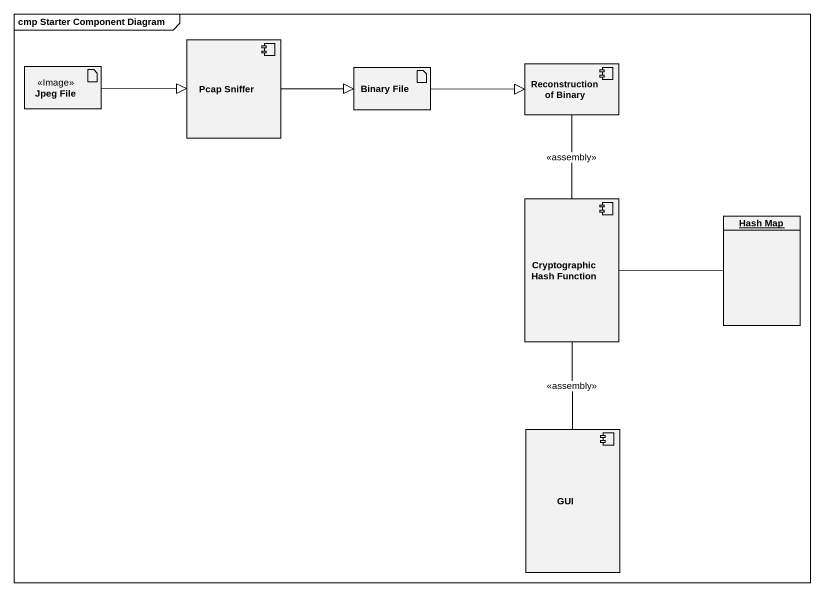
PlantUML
@startuml
mainframe cmp Starter Component Diagram
allowmixing
hide circle
hide empty members
component "Pcap Sniffer" as Pcap_Sniffer
artifact "Jpeg File" as Jpeg_File <<Image>>
artifact "Binary File" as Binary_File
component "Reconstruction of Binary" as Reconstruction_of_Binary
component "Cryptographic Hash Function" as Cryptographic_Hash_Function
object "Hash Map" as Hash_Map
component GUI
Pcap_Sniffer -right-|> Binary_File
Jpeg_File -right-|> Pcap_Sniffer
Binary_File -right-|> Reconstruction_of_Binary
Reconstruction_of_Binary -- Cryptographic_Hash_Function : <<assembly>>
Cryptographic_Hash_Function -right- Hash_Map
Cryptographic_Hash_Function -- GUI : <<assembly>>
@enduml
